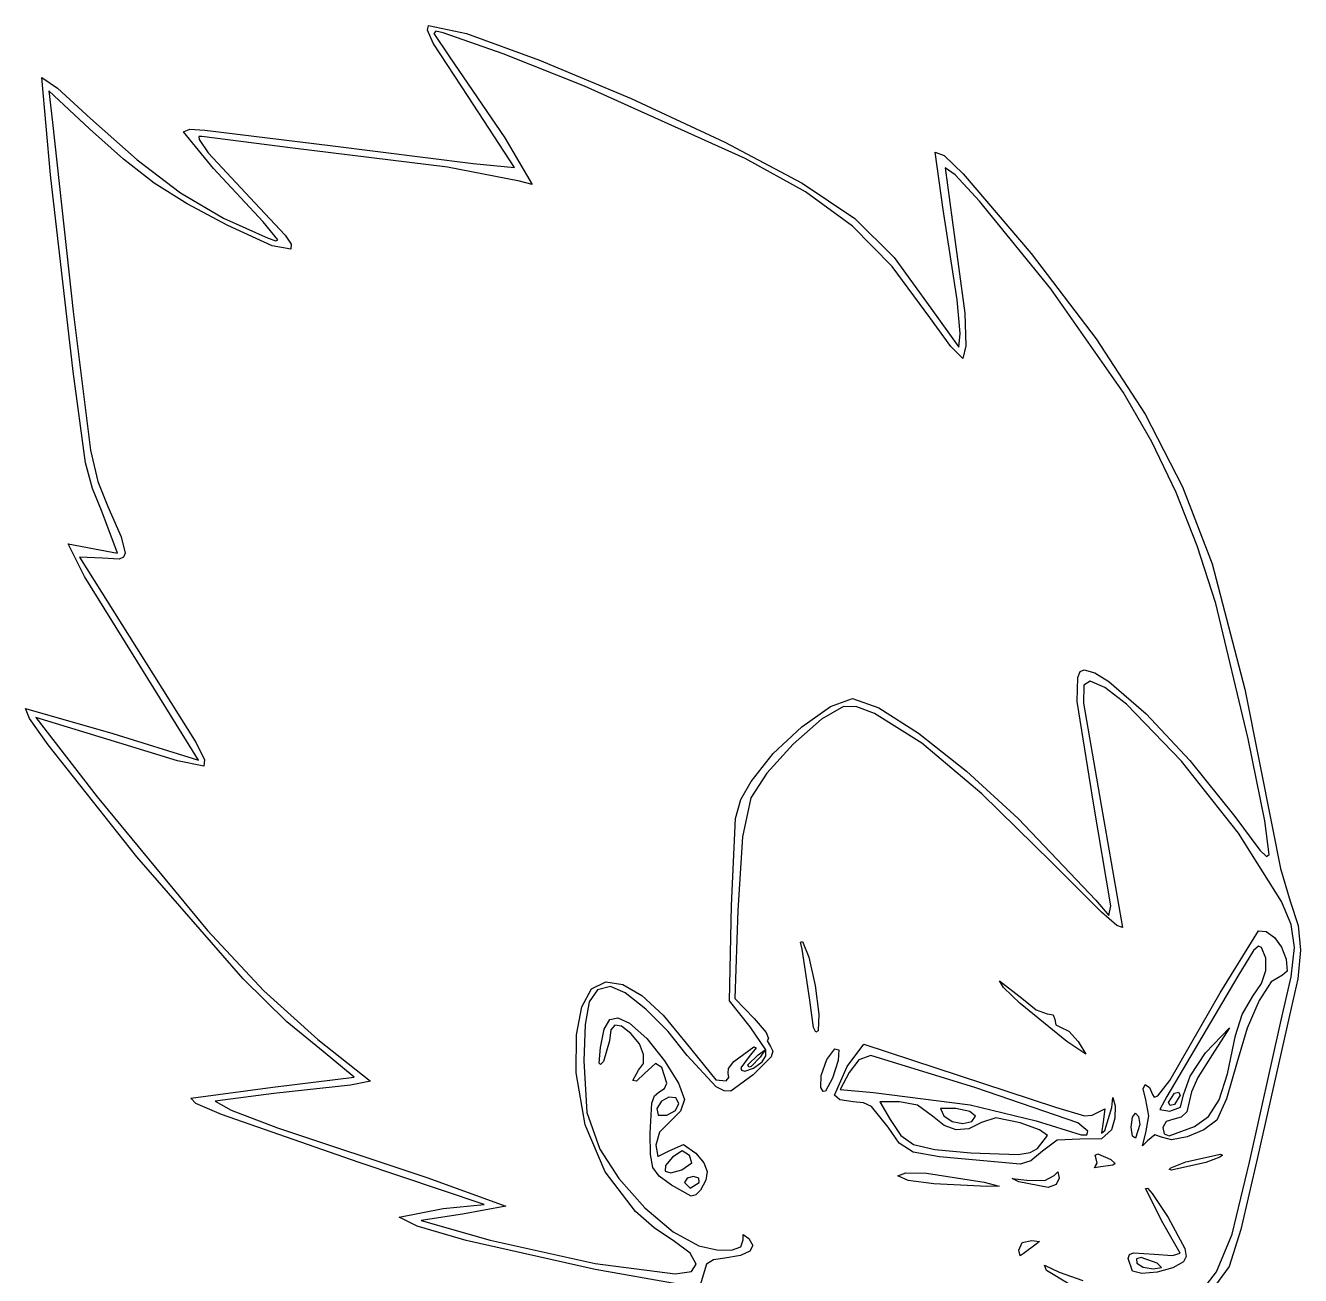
# Model space of a CAD drawing. Extents: x 3 to 76, y 7 to 112.
# Drawn here: x 3.3 to 61.9, y 55 to 112.4 of the extents above; entities that cross this region are included whole.
import ezdxf

# ---------------------------------------------------------------- set-up
doc = ezdxf.new("R2010")
doc.units = 0

msp = doc.modelspace()

# ---------------------------------------------------------------- linework, layer by layer
at = {"layer": 'Image'}
for p, q in [((21.788439, 112.183246), (21.841099, 112.40222)), ((22.061381, 111.592611), (21.788439, 112.183246)), ((21.841099, 112.40222), (23.589109, 112.032336)), ((22.171665, 112.137163), (22.092914, 112.038331)), ((22.092914, 112.038331), (22.808526, 110.959388)), ((22.509258, 112.060722), (22.171665, 112.137163)), ((25.273577, 111.098761), (22.509258, 112.060722)), ((23.589109, 112.032336), (26.943363, 110.816266)), ((23.669768, 109.143652), (22.061381, 111.592611)), ((22.808526, 110.959388), (25.352597, 107.243752)), ((29.003196, 109.610672), (25.273577, 111.098761)), ((26.943363, 110.816266), (31.147881, 109.052077)), ((4.487795, 105.543624), (4.093099, 110.014889)), ((4.093099, 110.014889), (4.803128, 109.517486)), ((4.803128, 109.517486), (6.326216, 108.137601)), ((36.380163, 106.294212), (29.003196, 109.610672)), ((6.277173, 107.653885), (4.41519, 109.405465)), ((4.41519, 109.405465), (4.577846, 107.950259)), ((25.798097, 105.878946), (23.669768, 109.143652)), ((31.147881, 109.052077), (35.446685, 107.037836)), ((4.577846, 107.950259), (5.525903, 99.27321)), ((6.326216, 108.137601), (8.458112, 106.228699)), ((7.83181, 106.25841), (6.277173, 107.653885)), ((10.588493, 107.521055), (10.876294, 107.638508)), ((11.970841, 105.833595), (10.588493, 107.521055)), ((10.876294, 107.638508), (11.575506, 107.594753)), ((11.42656, 107.297406), (11.294286, 107.298539)), ((11.294286, 107.298539), (11.306377, 107.166632)), ((11.306377, 107.166632), (11.725087, 106.551729)), ((15.610397, 106.763534), (11.42656, 107.297406)), ((11.575506, 107.594753), (17.325044, 106.892414)), ((25.352597, 107.243752), (26.607493, 105.100845)), ((22.722089, 105.888656), (15.610397, 106.763534)), ((17.325044, 106.892414), (23.894006, 106.067549)), ((35.446685, 107.037836), (38.994415, 105.164145)), ((45.475399, 103.95691), (45.111605, 106.583452)), ((45.111605, 106.583452), (45.525392, 106.426365)), ((9.246905, 105.167422), (7.83181, 106.25841)), ((8.458112, 106.228699), (10.455903, 104.723849)), ((11.725087, 106.551729), (13.870661, 104.25374)), ((23.894006, 106.067549), (25.798097, 105.878946)), ((39.152848, 104.760303), (36.380163, 106.294212)), ((45.525392, 106.426365), (46.399478, 105.594173)), ((5.524765, 96.506538), (4.487795, 105.543624)), ((14.252508, 103.378348), (11.970841, 105.833595)), ((26.01794, 105.252482), (22.722089, 105.888656)), ((46.028826, 105.538629), (45.561754, 105.861735)), ((45.561754, 105.861735), (45.88396, 103.481094)), ((47.144367, 104.332612), (46.028826, 105.538629)), ((46.399478, 105.594173), (49.510065, 101.924056)), ((10.764832, 104.211797), (9.246905, 105.167422)), ((26.607493, 105.100845), (26.01794, 105.252482)), ((38.994415, 105.164145), (41.425473, 103.53451)), ((10.455903, 104.723849), (12.427209, 103.550434)), ((13.870661, 104.25374), (15.25304, 102.778344)), ((41.316443, 103.181058), (39.152848, 104.760303)), ((50.422749, 100.299507), (47.144367, 104.332612)), ((12.627965, 103.222408), (10.764832, 104.211797)), ((46.121232, 99.809214), (45.475399, 103.95691)), ((12.427209, 103.550434), (14.479647, 102.635835)), ((14.660307, 102.286426), (12.627965, 103.222408)), ((14.928722, 102.559787), (14.252508, 103.378348)), ((43.132847, 101.330804), (41.316443, 103.181058)), ((41.425473, 103.53451), (43.231101, 101.753462)), ((45.88396, 103.481094), (46.465192, 99.185807)), ((14.479647, 102.635835), (14.835843, 102.515413)), ((14.835843, 102.515413), (14.928722, 102.559787)), ((15.25304, 102.778344), (15.529908, 102.352458)), ((15.525793, 102.130488), (14.660307, 102.286426)), ((15.529908, 102.352458), (15.525793, 102.130488)), ((49.510065, 101.924056), (52.497925, 98.003089)), ((44.863958, 98.983866), (43.132847, 101.330804)), ((43.231101, 101.753462), (44.90254, 99.425534)), ((53.741225, 95.555782), (50.422749, 100.299507)), ((46.256532, 98.250488), (46.121232, 99.809214)), ((5.525903, 99.27321), (6.315595, 92.901091)), ((45.825055, 97.65505), (44.863958, 98.983866)), ((44.90254, 99.425534), (46.198573, 97.631522)), ((46.465192, 99.185807), (46.519702, 97.684315)), ((46.198573, 97.631522), (46.256532, 98.250488)), ((52.497925, 98.003089), (54.751161, 94.543579)), ((46.378884, 97.102356), (45.825055, 97.65505)), ((46.519702, 97.684315), (46.378884, 97.102356)), ((6.090163, 92.32001), (5.524765, 96.506538)), ((55.050175, 93.277415), (53.741225, 95.555782)), ((54.751161, 94.543579), (56.463693, 91.213526)), ((56.172119, 90.955357), (55.050175, 93.277415)), ((6.315595, 92.901091), (6.660623, 91.453741)), ((6.410989, 91.130498), (6.090163, 92.32001)), ((6.660623, 91.453741), (7.124397, 90.313828)), ((6.859044, 90.050891), (6.410989, 91.130498)), ((57.141947, 88.510091), (56.172119, 90.955357)), ((56.463693, 91.213526), (57.829443, 87.680931)), ((7.124397, 90.313828), (7.737163, 88.920183)), ((7.562931, 88.172947), (6.859044, 90.050891)), ((6.048382, 87.0928), (5.301056, 88.590835)), ((5.301056, 88.590835), (6.497705, 88.366026)), ((7.737163, 88.920183), (7.911469, 88.166179)), ((57.994548, 85.8621), (57.141947, 88.510091)), ((6.879158, 87.943554), (5.820826, 87.983773)), ((5.820826, 87.983773), (8.428849, 83.813463)), ((6.497705, 88.366026), (7.562931, 88.172947)), ((7.63093, 87.893431), (6.879158, 87.943554)), ((7.82908, 87.979547), (7.63093, 87.893431)), ((7.911469, 88.166179), (7.82908, 87.979547)), ((57.829443, 87.680931), (59.328373, 81.925655)), ((8.197016, 83.613912), (6.048382, 87.0928)), ((59.48763, 79.639878), (57.994548, 85.8621)), ((8.428849, 83.813463), (11.168959, 79.461953)), ((11.275161, 78.656026), (8.197016, 83.613912)), ((51.659802, 82.463021), (51.772651, 82.728442)), ((51.772651, 82.728442), (51.950861, 82.814874)), ((51.950861, 82.814874), (52.43307, 82.672682)), ((52.43307, 82.672682), (53.089389, 82.267117)), ((51.632788, 81.358458), (51.659802, 82.463021)), ((51.941381, 82.0973), (51.919932, 81.279297)), ((52.217908, 82.285708), (51.941381, 82.0973)), ((52.903664, 82.00273), (52.217908, 82.285708)), ((53.894066, 81.225218), (52.903664, 82.00273)), ((53.089389, 82.267117), (54.795009, 80.79195)), ((40.306531, 81.125785), (41.305804, 81.491959)), ((41.305804, 81.491959), (42.525116, 81.069235)), ((59.328373, 81.925655), (60.600776, 75.538841)), ((3.521396, 80.574977), (3.336646, 81.036249)), ((3.336646, 81.036249), (7.342095, 79.882329)), ((38.991075, 80.197143), (40.306531, 81.125785)), ((40.904262, 81.1253), (39.885928, 80.536101)), ((41.512365, 81.106622), (40.904262, 81.1253)), ((42.325165, 80.809327), (41.512365, 81.106622)), ((44.489289, 79.435587), (42.325165, 80.809327)), ((42.525116, 81.069235), (44.343658, 79.905655)), ((52.391749, 76.597173), (51.632788, 81.358458)), ((51.919932, 81.279297), (52.784309, 76.23782)), ((56.415998, 78.615109), (53.894066, 81.225218)), ((4.378926, 79.360824), (3.521396, 80.574977)), ((7.617205, 79.451884), (3.8051, 80.620666)), ((3.8051, 80.620666), (6.631014, 76.973018)), ((39.885928, 80.536101), (38.585046, 79.393356)), ((54.795009, 80.79195), (56.809024, 78.641528)), ((7.342095, 79.882329), (11.275161, 78.656026)), ((37.669792, 78.960858), (38.991075, 80.197143)), ((44.343658, 79.905655), (46.544801, 78.158102)), ((60.249454, 75.87974), (59.48763, 79.639878)), ((8.456071, 74.215926), (4.378926, 79.360824)), ((10.317537, 78.632986), (7.617205, 79.451884)), ((11.168959, 79.461953), (11.552765, 78.678296)), ((38.585046, 79.393356), (37.3792, 78.068721)), ((47.245494, 77.117485), (44.489289, 79.435587)), ((11.530591, 78.382291), (10.317537, 78.632986)), ((11.552765, 78.678296), (11.530591, 78.382291)), ((36.65304, 77.671751), (37.669792, 78.960858)), ((59.038091, 75.312423), (56.415998, 78.615109)), ((56.809024, 78.641528), (58.872739, 76.068007)), ((37.3792, 78.068721), (36.645976, 76.933855)), ((46.544801, 78.158102), (48.911919, 75.983463)), ((36.190466, 76.852905), (36.65304, 77.671751)), ((6.631014, 76.973018), (11.691869, 70.841612)), ((35.941997, 75.979656), (36.190466, 76.852905)), ((36.645976, 76.933855), (36.259606, 75.145229)), ((50.44264, 73.968425), (47.245494, 77.117485)), ((53.177233, 71.966971), (52.391749, 76.597173)), ((52.784309, 76.23782), (53.710349, 70.965876)), ((35.760424, 71.988109), (35.941997, 75.979656)), ((48.911919, 75.983463), (52.481959, 72.231554)), ((58.872739, 76.068007), (60.017162, 74.530367)), ((60.451015, 74.32209), (60.249454, 75.87974)), ((60.600776, 75.538841), (60.97054, 73.679794)), ((36.259606, 75.145229), (36.047246, 71.754659)), ((61.014734, 72.174203), (59.038091, 75.312423)), ((60.017162, 74.530367), (60.318212, 74.232773)), ((13.330133, 68.618884), (8.456071, 74.215926)), ((52.750459, 71.674647), (50.44264, 73.968425)), ((60.318212, 74.232773), (60.451015, 74.32209)), ((60.97054, 73.679794), (61.414916, 72.182506)), ((52.481959, 72.231554), (53.079964, 71.524433)), ((61.460273, 71.111697), (61.014734, 72.174203)), ((61.414916, 72.182506), (61.769843, 71.059661)), ((35.66985, 67.601351), (35.760424, 71.988109)), ((36.047246, 71.754659), (35.906379, 67.705894)), ((53.452506, 71.072875), (52.750459, 71.674647)), ((53.079964, 71.524433), (53.177233, 71.966971)), ((11.691869, 70.841612), (14.278548, 68.05722)), ((53.710349, 70.965876), (53.452506, 71.072875)), ((61.607232, 70.058674), (61.460273, 71.111697)), ((61.769843, 71.059661), (61.8833, 69.934855)), ((38.92607, 70.302413), (39.013025, 70.328244)), ((39.002971, 69.982598), (38.92607, 70.302413)), ((39.013025, 70.328244), (39.312054, 69.607795)), ((58.197391, 67.979507), (59.94874, 70.827341)), ((59.94874, 70.827341), (60.30656, 70.793655)), ((60.30656, 70.793655), (60.682242, 70.519538)), ((60.682242, 70.519538), (61.010056, 70.072382)), ((39.350332, 67.640684), (39.002971, 69.982598)), ((59.721983, 69.918741), (59.000959, 68.737704)), ((59.950072, 70.115239), (59.721983, 69.918741)), ((60.099481, 70.060619), (59.950072, 70.115239)), ((60.291367, 69.558024), (60.099481, 70.060619)), ((61.010056, 70.072382), (61.224271, 69.519578)), ((61.454913, 68.70068), (61.607232, 70.058674)), ((61.8833, 69.934855), (61.754076, 68.620975)), ((39.312054, 69.607795), (39.595954, 68.312516)), ((60.285161, 68.995313), (60.291367, 69.558024)), ((61.224271, 69.519578), (61.271007, 68.967848)), ((15.343231, 66.639673), (13.330133, 68.618884)), ((48.246217, 68.222324), (48.067355, 68.527392)), ((48.067355, 68.527392), (49.080329, 67.733453)), ((59.000959, 68.737704), (55.740846, 63.205376)), ((60.086659, 68.405122), (60.285161, 68.995313)), ((61.057568, 68.790168), (60.543615, 68.476733)), ((61.002616, 66.723259), (61.454913, 68.70068)), ((61.271007, 68.967848), (61.057568, 68.790168)), ((61.754076, 68.620975), (61.380962, 66.930906)), ((14.278548, 68.05722), (16.758875, 65.824796)), ((28.875552, 67.336969), (29.321856, 68.14959)), ((29.600524, 68.10657), (29.223975, 67.56117)), ((29.321856, 68.14959), (29.980119, 68.480373)), ((30.200771, 68.262809), (29.600524, 68.10657)), ((29.980119, 68.480373), (30.75993, 68.363075)), ((30.867347, 67.970923), (30.200771, 68.262809)), ((30.75993, 68.363075), (31.641634, 67.849928)), ((31.817067, 67.220788), (30.867347, 67.970923)), ((39.595954, 68.312516), (39.767309, 67.00035)), ((49.011303, 67.481001), (48.246217, 68.222324)), ((55.890431, 63.945173), (58.197391, 67.979507)), ((59.701654, 67.82009), (60.086659, 68.405122)), ((60.543615, 68.476733), (59.983042, 67.624361)), ((28.643457, 66.049472), (28.875552, 67.336969)), ((29.223975, 67.56117), (29.029975, 66.511583)), ((31.641634, 67.849928), (32.615162, 66.948607)), ((36.607923, 66.417866), (35.66985, 67.601351)), ((35.906379, 67.705894), (36.790486, 66.793728)), ((39.35034, 67.640684), (39.350332, 67.640684)), ((39.521999, 66.387028), (39.35034, 67.640684)), ((51.149479, 65.732882), (49.011303, 67.481001)), ((49.080329, 67.733453), (49.738948, 67.19222)), ((59.20766, 66.980998), (59.701654, 67.82009)), ((59.983042, 67.624361), (59.440562, 66.357388)), ((29.909084, 66.304292), (30.165943, 66.749324)), ((30.165943, 66.749324), (30.542962, 66.82864)), ((30.542962, 66.82864), (31.078456, 66.573933)), ((32.840109, 66.200687), (31.817067, 67.220788)), ((32.615162, 66.948607), (33.670444, 65.666792)), ((36.790486, 66.793728), (37.351262, 66.14951)), ((39.767309, 67.00035), (39.728704, 66.229243)), ((49.738948, 67.19222), (50.254308, 67.005849)), ((50.254308, 67.005849), (50.526796, 66.955548)), ((50.526796, 66.955548), (50.601499, 66.741457)), ((58.895199, 66.013853), (59.20766, 66.980998)), ((61.380962, 66.930906), (59.913016, 60.404802)), ((16.998679, 65.285107), (15.343231, 66.639673)), ((29.029975, 66.511583), (28.977382, 64.842785)), ((29.73407, 65.461851), (29.909084, 66.304292)), ((30.219532, 66.273446), (30.158411, 65.771318)), ((30.398055, 66.494444), (30.219532, 66.273446)), ((30.700908, 66.43666), (30.398055, 66.494444)), ((31.135019, 66.102444), (30.700908, 66.43666)), ((31.078456, 66.573933), (31.860726, 65.867989)), ((33.726649, 65.098902), (32.840109, 66.200687)), ((37.324861, 65.360922), (36.607923, 66.417866)), ((39.621328, 66.169818), (39.521999, 66.387028)), ((39.728704, 66.229243), (39.621328, 66.169818)), ((50.601499, 66.741457), (50.651935, 66.505437)), ((50.651935, 66.505437), (50.866082, 66.402415)), ((50.866082, 66.402415), (51.2393, 66.20468)), ((51.2393, 66.20468), (51.672181, 65.740957)), ((57.52494, 65.210704), (58.61643, 66.371606)), ((58.61643, 66.371606), (57.83392, 65.11851)), ((59.440562, 66.357388), (58.980887, 64.80015)), ((59.537207, 60.193027), (61.002616, 66.723259)), ((16.758875, 65.824796), (19.176517, 63.917708)), ((28.62782, 64.294064), (28.643457, 66.049472)), ((30.158411, 65.771318), (29.871915, 64.82323)), ((31.523946, 65.626404), (31.135019, 66.102444)), ((31.721164, 65.144446), (31.523946, 65.626404)), ((31.860726, 65.867989), (32.68072, 64.853659)), ((33.670444, 65.666792), (35.043111, 63.980792)), ((37.351262, 66.14951), (37.458, 65.881562)), ((37.458, 65.881562), (37.394896, 65.773284)), ((37.394896, 65.773284), (37.547325, 65.512956)), ((41.067106, 64.595144), (41.829302, 65.616979)), ((41.829302, 65.616979), (50.626954, 62.723404)), ((52.026976, 65.157494), (51.149479, 65.732888)), ((51.149479, 65.732888), (51.149479, 65.732882)), ((51.672181, 65.740957), (52.026976, 65.157494)), ((58.53602, 64.251436), (58.895199, 66.013853)), ((18.42128, 64.10634), (16.998679, 65.285107)), ((29.68277, 64.739295), (29.73407, 65.461851)), ((31.712899, 64.722465), (31.721164, 65.144446)), ((35.053522, 63.65938), (33.726649, 65.098902)), ((35.866122, 64.815184), (36.777037, 65.487108)), ((36.573906, 65.042284), (36.189109, 64.524232)), ((36.512454, 64.658543), (36.975474, 65.121563)), ((36.881078, 65.44521), (36.573906, 65.042284)), ((37.07537, 65.021667), (36.664296, 64.593171)), ((37.571406, 65.029645), (36.754963, 64.204259)), ((36.777037, 65.487108), (36.881078, 65.44521)), ((36.975474, 65.121563), (37.306204, 65.352397)), ((37.306204, 65.352397), (37.07537, 65.021667)), ((37.160418, 64.808321), (37.335629, 65.071635)), ((37.335629, 65.071635), (37.324861, 65.360922)), ((37.547325, 65.512956), (37.649786, 65.28987)), ((37.649786, 65.28987), (37.571406, 65.029645)), ((40.139032, 64.906137), (40.49357, 65.400989)), ((40.49357, 65.400989), (40.677653, 65.348404)), ((40.677653, 65.348404), (40.656925, 64.861787)), ((42.146117, 65.087813), (41.602046, 64.890505)), ((46.967962, 63.616414), (42.146117, 65.087813)), ((56.816412, 64.149068), (57.52494, 65.210704)), ((57.83392, 65.11851), (57.163989, 64.08664)), ((28.977382, 64.842785), (29.106885, 62.476066)), ((29.745657, 64.688001), (29.68277, 64.739295)), ((29.871915, 64.82323), (29.745657, 64.688001)), ((31.229597, 63.94772), (31.485377, 64.426355)), ((31.485377, 64.426355), (31.712899, 64.722465)), ((32.259382, 64.730998), (31.777146, 64.279933)), ((32.558041, 64.544516), (32.259382, 64.730998)), ((32.786567, 63.82872), (32.558041, 64.544516)), ((32.68072, 64.853659), (33.328839, 63.822914)), ((35.596968, 64.276985), (35.62383, 64.501174)), ((35.62383, 64.501174), (35.866122, 64.815184)), ((36.189109, 64.524232), (36.213092, 64.414872)), ((36.213092, 64.414872), (36.374368, 64.382257)), ((36.374368, 64.382257), (36.770465, 64.507414)), ((36.551804, 64.561435), (36.512454, 64.658543)), ((36.512454, 64.658543), (36.512454, 64.658543)), ((36.664296, 64.593171), (36.551804, 64.561435)), ((36.770465, 64.507414), (37.160418, 64.808321)), ((39.872464, 64.181114), (40.139032, 64.906137)), ((40.656925, 64.861787), (40.39703, 64.054545)), ((40.481199, 63.265855), (41.067106, 64.595144)), ((41.602046, 64.890505), (41.152316, 64.312744)), ((58.980887, 64.80015), (58.485736, 63.106894)), ((14.689571, 63.637821), (18.42128, 64.10634)), ((19.176517, 63.917708), (18.253352, 63.727182)), ((29.029372, 61.910429), (28.62782, 64.294064)), ((31.39407, 63.915323), (31.229597, 63.94772)), ((31.777146, 64.279933), (31.39407, 63.915323)), ((32.673984, 63.576576), (32.786567, 63.82872)), ((33.328839, 63.822914), (33.595482, 63.067724)), ((35.043111, 63.980792), (35.503992, 63.936484)), ((35.503992, 63.936484), (35.63006, 64.076596)), ((35.63006, 64.076596), (35.596968, 64.276985)), ((36.754963, 64.204259), (35.73017, 63.462365)), ((39.860442, 63.621949), (39.872464, 64.181114)), ((40.39703, 64.054545), (40.07067, 63.452883)), ((41.152316, 64.312744), (40.751513, 63.537677)), ((55.327116, 63.237018), (55.890431, 63.945173)), ((56.515043, 63.292477), (56.816412, 64.149068)), ((57.163989, 64.08664), (56.885345, 63.420361)), ((58.142362, 63.054366), (58.53602, 64.251436)), ((10.927436, 63.138876), (14.689571, 63.637821)), ((14.744802, 63.351707), (12.052218, 62.993303)), ((18.253352, 63.727182), (14.744802, 63.351707)), ((32.101826, 62.907879), (32.224357, 63.244824)), ((32.224357, 63.244824), (32.411417, 63.404634)), ((32.411417, 63.404634), (32.673984, 63.576576)), ((35.413136, 63.464263), (35.053522, 63.65938)), ((35.73017, 63.462365), (35.413136, 63.464263)), ((39.959716, 63.44807), (39.860442, 63.621949)), ((39.860442, 63.621949), (39.860442, 63.621949)), ((40.07067, 63.452883), (39.959716, 63.44807)), ((40.733793, 63.05758), (40.481199, 63.265855)), ((40.751513, 63.537677), (42.27, 63.38933)), ((42.27, 63.38933), (46.716214, 62.829655)), ((51.659831, 61.998058), (46.967962, 63.616414)), ((54.663665, 63.560965), (54.75583, 63.764898)), ((54.785596, 63.05894), (54.663665, 63.560965)), ((54.75583, 63.764898), (54.952741, 63.628886)), ((54.952741, 63.628886), (55.091062, 63.301878)), ((55.091062, 63.301878), (55.171284, 63.177493)), ((55.171284, 63.177493), (55.327116, 63.237018)), ((55.827013, 62.93992), (56.091596, 63.368023)), ((56.091596, 63.368023), (56.278458, 63.405789)), ((56.356179, 63.266961), (56.091596, 62.838857)), ((56.278458, 63.405789), (56.356179, 63.266961)), ((56.366982, 62.719423), (56.515043, 63.292477)), ((56.885345, 63.420361), (56.662606, 62.514184)), ((11.157213, 62.886742), (10.927436, 63.138876)), ((12.339363, 62.379348), (11.157213, 62.886742)), ((12.052218, 62.993303), (12.783768, 62.590364)), ((32.014543, 61.533786), (32.101826, 62.907879)), ((32.534833, 63.002099), (32.332905, 62.658123)), ((32.332905, 62.658123), (32.38697, 62.347068)), ((32.875152, 63.179535), (32.534833, 63.002099)), ((33.195485, 63.154014), (32.875152, 63.179535)), ((33.17749, 62.575084), (33.337458, 62.889118)), ((33.337458, 62.889118), (33.195485, 63.154014)), ((33.337458, 62.889118), (33.337458, 62.889118)), ((33.595482, 63.067724), (33.40801, 62.541031)), ((41.341094, 62.970675), (40.733793, 63.05758)), ((41.810483, 62.927034), (41.341094, 62.970675)), ((42.17933, 62.756827), (41.810483, 62.927034)), ((42.941895, 61.79743), (42.17933, 62.756827)), ((43.462825, 62.97116), (42.567947, 62.97116)), ((42.567947, 62.97116), (43.045924, 62.157069)), ((44.291153, 62.81019), (43.462825, 62.97116)), ((44.97911, 62.309702), (44.291153, 62.81019)), ((46.054222, 62.660865), (45.353285, 62.66245)), ((45.353285, 62.66245), (45.501905, 62.31737)), ((46.696387, 62.521989), (46.054222, 62.660865)), ((46.716214, 62.829655), (49.741604, 62.088455)), ((50.626954, 62.723404), (51.959671, 62.327144)), ((52.58907, 62.496858), (52.902823, 62.646475)), ((52.902823, 62.646475), (52.820159, 62.045108)), ((52.904511, 61.648234), (53.213163, 62.706566)), ((53.213163, 62.706566), (53.264683, 63.172685)), ((53.264683, 63.172685), (53.366119, 62.786359)), ((53.366119, 62.786359), (53.363069, 62.220904)), ((54.921408, 62.326098), (54.785596, 63.05894)), ((55.740846, 63.205376), (55.424225, 62.609241)), ((55.904734, 62.801092), (55.827013, 62.93992)), ((55.827013, 62.93992), (55.827013, 62.93992)), ((55.886179, 62.543919), (56.366982, 62.719423)), ((56.091596, 62.838857), (55.904734, 62.801092)), ((57.655478, 62.291908), (58.142362, 63.054366)), ((58.485736, 63.106894), (58.034712, 62.13181)), ((18.61857, 60.193729), (12.339363, 62.379348)), ((12.783768, 62.590364), (14.905764, 61.778231)), ((29.106885, 62.476066), (29.71669, 60.798452)), ((32.38697, 62.347068), (32.792885, 62.36129)), ((32.940584, 62.06944), (32.454758, 61.575482)), ((32.792885, 62.36129), (33.17749, 62.575084)), ((33.40801, 62.541031), (32.940584, 62.06944)), ((43.045924, 62.157069), (43.538372, 61.424268)), ((45.514193, 61.875154), (44.97911, 62.309702)), ((45.501905, 62.31737), (45.889009, 62.061431)), ((45.889009, 62.061431), (46.37379, 61.97425)), ((46.963483, 62.309691), (46.696387, 62.521989)), ((46.788022, 62.056711), (46.963483, 62.309697)), ((46.963483, 62.309697), (46.963483, 62.309691)), ((47.891451, 62.237623), (47.235339, 62.009683)), ((49.014001, 62.001667), (47.891451, 62.237623)), ((49.741604, 62.088455), (51.804905, 61.451536)), ((51.959671, 62.327144), (52.317557, 62.346419)), ((52.317557, 62.346419), (52.58907, 62.496858)), ((53.363069, 62.220904), (53.197225, 61.678209)), ((54.107224, 61.805791), (54.165514, 62.255101)), ((54.165514, 62.255101), (54.305661, 62.441983)), ((54.305661, 62.441983), (54.445807, 62.291128)), ((54.445807, 62.291128), (54.504098, 61.928433)), ((54.782685, 61.537588), (54.921408, 62.326098)), ((55.424225, 62.609241), (55.886179, 62.543919)), ((55.709558, 62.060818), (55.56243, 61.780525)), ((56.063288, 62.1774), (55.709558, 62.060818)), ((56.40356, 62.264852), (56.063288, 62.1774)), ((56.662606, 62.514184), (56.40356, 62.264852)), ((57.016618, 61.833326), (57.655478, 62.291908)), ((58.034712, 62.13181), (57.437158, 61.680063)), ((14.905764, 61.778231), (21.761952, 59.489067)), ((29.959104, 59.750553), (29.029372, 61.910429)), ((32.032401, 60.540342), (32.014543, 61.533786)), ((32.454758, 61.575482), (32.279126, 60.974577)), ((43.457534, 61.066873), (42.941895, 61.79743)), ((46.073846, 61.679604), (45.514193, 61.875154)), ((46.650188, 61.724098), (46.073846, 61.679604)), ((46.37379, 61.97425), (46.788022, 62.056711)), ((47.235339, 62.009683), (46.650188, 61.724098)), ((49.901594, 61.677422), (49.014001, 62.001667)), ((50.27077, 61.416652), (49.901594, 61.677422)), ((52.122851, 61.617376), (51.659831, 61.998058)), ((52.078035, 61.454688), (52.122851, 61.617376)), ((52.122851, 61.617376), (52.122851, 61.617376)), ((52.820159, 62.045108), (52.738842, 61.52194)), ((52.738842, 61.52194), (52.904511, 61.648234)), ((53.197225, 61.678209), (52.744558, 61.272454)), ((54.165514, 61.392506), (54.107224, 61.805791)), ((54.107224, 61.805791), (54.107224, 61.805791)), ((54.504098, 61.928433), (54.305661, 61.29224)), ((54.622939, 60.950279), (54.782685, 61.537588)), ((54.782685, 61.537588), (54.782685, 61.537588)), ((55.56243, 61.780525), (55.626566, 61.495467)), ((55.626566, 61.495467), (55.854642, 61.407953)), ((55.854642, 61.407953), (57.016618, 61.833326)), ((57.437158, 61.680063), (56.676791, 61.355864)), ((57.016618, 61.833326), (57.016618, 61.833326)), ((32.279126, 60.974577), (32.367448, 60.46183)), ((32.9222, 60.734478), (33.550997, 61.011037)), ((33.550997, 61.011037), (34.112824, 60.608285)), ((44.100744, 60.661683), (43.457534, 61.066873)), ((43.538372, 61.424268), (44.119948, 61.007689)), ((44.119948, 61.007689), (45.088419, 60.784418)), ((49.80775, 60.817732), (50.27077, 61.416663)), ((50.70731, 61.202716), (50.037072, 60.700826)), ((50.27077, 61.416663), (50.27077, 61.416652)), ((51.754541, 61.246319), (50.70731, 61.202716)), ((52.744558, 61.272454), (51.754541, 61.246319)), ((51.804905, 61.451536), (52.078035, 61.454688)), ((54.305661, 61.29224), (54.165514, 61.392506)), ((54.860899, 61.176006), (54.622939, 60.950279)), ((55.195147, 61.457953), (54.860899, 61.176006)), ((55.494361, 61.345887), (55.195147, 61.457953)), ((55.960297, 61.223158), (55.494361, 61.345887)), ((56.676791, 61.355864), (55.960297, 61.223158)), ((29.71669, 60.798452), (30.587064, 59.440632)), ((32.144848, 59.952313), (32.032401, 60.540342)), ((32.367448, 60.46183), (32.9222, 60.734478)), ((33.041178, 60.428924), (32.72162, 60.03853)), ((33.491931, 60.719242), (33.041178, 60.428924)), ((33.826619, 60.505812), (33.491931, 60.719242)), ((33.931722, 60.157334), (33.826619, 60.505812)), ((33.826619, 60.505812), (33.826619, 60.505812)), ((34.112824, 60.608285), (34.478021, 60.168022)), ((45.302218, 60.434129), (44.100744, 60.661683)), ((45.088419, 60.784418), (46.741548, 60.631539)), ((47.492649, 60.236477), (45.302218, 60.434129)), ((46.741548, 60.631539), (48.922037, 60.549028)), ((48.922037, 60.549028), (49.46638, 60.635813)), ((49.46638, 60.635813), (49.80775, 60.817732)), ((50.037072, 60.700826), (49.507481, 60.261828)), ((52.458227, 60.523194), (52.58144, 60.576968)), ((52.505758, 60.347917), (52.458227, 60.523194)), ((52.552607, 60.144255), (52.505758, 60.347917)), ((52.58144, 60.576968), (53.181183, 60.325322)), ((53.181183, 60.325322), (53.376963, 60.140746)), ((56.620762, 60.206712), (58.20826, 60.558144)), ((58.179703, 60.431714), (57.53516, 60.185151)), ((58.295374, 60.517798), (58.179703, 60.431714)), ((58.20826, 60.558144), (58.295374, 60.517798)), ((59.913016, 60.404802), (59.143434, 57.100701)), ((24.404865, 58.246927), (18.61857, 60.193729)), ((31.350994, 57.927698), (29.959104, 59.750553)), ((32.440188, 59.556691), (32.144848, 59.952313)), ((32.72162, 60.03853), (32.711712, 59.779584)), ((32.711712, 59.779584), (32.975525, 59.699992)), ((32.975525, 59.699992), (33.477131, 59.847657)), ((33.477131, 59.847657), (33.931722, 60.157334)), ((34.478021, 60.168022), (34.632539, 59.765516)), ((34.632539, 59.765516), (34.581404, 59.361553)), ((49.01575, 60.105212), (47.492649, 60.236477)), ((47.492649, 60.236477), (47.492649, 60.236477)), ((49.507481, 60.261828), (49.01575, 60.105212)), ((50.569942, 59.578478), (50.744936, 59.753424)), ((50.744936, 59.753424), (50.795885, 59.465424)), ((52.417425, 59.941767), (52.455228, 59.994408)), ((52.607511, 59.971812), (52.417425, 59.941767)), ((52.455228, 59.994408), (52.552607, 60.144255)), ((52.455228, 59.994408), (52.455228, 59.994408)), ((53.268969, 60.064789), (52.607511, 59.971812)), ((53.376963, 60.140746), (53.268969, 60.064789)), ((55.847787, 59.862819), (55.935327, 59.942577)), ((55.959305, 59.834187), (55.847787, 59.862819)), ((55.935327, 59.942577), (56.620762, 60.206712)), ((57.53516, 60.185151), (55.959305, 59.834187)), ((56.620762, 60.206712), (56.620762, 60.206712)), ((58.745985, 56.891963), (59.537207, 60.193027)), ((21.761952, 59.489067), (25.399968, 58.168859)), ((30.587064, 59.440632), (31.782295, 58.102988)), ((33.006729, 59.140469), (32.440188, 59.556691)), ((33.898055, 58.637397), (33.006729, 59.140469)), ((33.006729, 59.140469), (33.006729, 59.140469)), ((33.72321, 59.453849), (33.602041, 59.266987)), ((33.602041, 59.266987), (33.851008, 59.002404)), ((34.014531, 59.53157), (33.72321, 59.453849)), ((33.851008, 59.002404), (34.263499, 59.266987)), ((34.257819, 59.453849), (34.014531, 59.53157)), ((34.263499, 59.266987), (34.257819, 59.453849)), ((34.263499, 59.266987), (34.263499, 59.266987)), ((34.581404, 59.361553), (34.329644, 58.916917)), ((43.391612, 59.570173), (43.759758, 59.705546)), ((43.873662, 59.345875), (43.391612, 59.570173)), ((43.759758, 59.705546), (44.704064, 59.689561)), ((45.045256, 59.198301), (43.873662, 59.345875)), ((44.704064, 59.689561), (47.360357, 59.274985)), ((47.492649, 59.080467), (45.045256, 59.198301)), ((45.045256, 59.198301), (45.045256, 59.198301)), ((47.360357, 59.274985), (48.04058, 59.091204)), ((48.947855, 59.287651), (48.642852, 59.440464)), ((48.642852, 59.440464), (49.317223, 59.374331)), ((50.300123, 59.035776), (48.947855, 59.287651)), ((48.947855, 59.287651), (48.947855, 59.287651)), ((49.317223, 59.374331), (50.149753, 59.350046)), ((50.149753, 59.350046), (50.569942, 59.578478)), ((50.668975, 59.166748), (50.300123, 59.035776)), ((50.795885, 59.465424), (50.668975, 59.166748)), ((34.122939, 58.687508), (33.898055, 58.637397)), ((34.329644, 58.916917), (34.122939, 58.687508)), ((48.04058, 59.091204), (47.492649, 59.080467)), ((54.769813, 58.984219), (54.851239, 58.99699)), ((55.56243, 57.414906), (54.769813, 58.984219)), ((54.851239, 58.99699), (55.073668, 58.751823)), ((55.073668, 58.751823), (55.805685, 57.661304)), ((20.502592, 57.675298), (22.515298, 58.060735)), ((22.515298, 58.060735), (24.404865, 58.246927)), ((25.399968, 58.168859), (23.403699, 57.802155)), ((31.782295, 58.102988), (33.079835, 57.003131)), ((21.320118, 57.262011), (20.502592, 57.675298)), ((23.403699, 57.802155), (21.500079, 57.522438)), ((21.500079, 57.522438), (24.67607, 56.613895)), ((32.199616, 57.178047), (31.350994, 57.927698)), ((56.355047, 56.009634), (55.56243, 57.414906)), ((55.805685, 57.661304), (56.56979, 56.232052)), ((23.569747, 56.594185), (21.320118, 57.262011)), ((33.139021, 56.555122), (32.199616, 57.178047)), ((33.079835, 57.003131), (34.257141, 56.358672)), ((36.295118, 56.627438), (36.294082, 56.874242)), ((36.294082, 56.874242), (36.546471, 56.687303)), ((58.023089, 55.16595), (58.745985, 56.891963)), ((59.143434, 57.100701), (58.608225, 55.398117)), ((29.501005, 55.26283), (23.569747, 56.594185)), ((24.67607, 56.613895), (29.501005, 55.547966)), ((33.851283, 56.017156), (33.139021, 56.555122)), ((34.257141, 56.358672), (35.082726, 56.165064)), ((35.755385, 56.152945), (36.188416, 56.310881)), ((36.188416, 56.310881), (36.295118, 56.627438)), ((36.546471, 56.687303), (36.730399, 56.368485)), ((36.730399, 56.368485), (36.599231, 56.102363)), ((48.951906, 56.158137), (49.096531, 56.501118)), ((49.096531, 56.501118), (49.543167, 56.600268)), ((49.741604, 56.428305), (49.150343, 55.986174)), ((49.543167, 56.600268), (49.891, 56.546904)), ((49.891, 56.546904), (49.741604, 56.428305)), ((56.56979, 56.232052), (56.631435, 55.862211)), ((34.131207, 55.514105), (33.851283, 56.017156)), ((34.926698, 55.702073), (34.614195, 55.505059)), ((35.454122, 55.780127), (34.926698, 55.702073)), ((35.082726, 56.165064), (35.755385, 56.152945)), ((36.168596, 55.901918), (35.454122, 55.780127)), ((36.599231, 56.102363), (36.168596, 55.901918)), ((49.007099, 55.897732), (48.951906, 56.158137)), ((48.951906, 56.158137), (48.951906, 56.158137)), ((49.150343, 55.986174), (49.007099, 55.897732)), ((53.974932, 55.769255), (54.028107, 55.949251)), ((54.173369, 55.186786), (53.974932, 55.769255)), ((54.028107, 55.949251), (54.215951, 56.038437)), ((54.215951, 56.038437), (55.165556, 55.973529)), ((54.561282, 55.815473), (54.355367, 55.752311)), ((54.355367, 55.752311), (54.371807, 55.562825)), ((55.297847, 55.562825), (54.561282, 55.815473)), ((55.165556, 55.973529), (56.0061, 55.910485)), ((56.0061, 55.910485), (56.355047, 56.009634)), ((56.514963, 55.620097), (56.022968, 55.341156)), ((56.631435, 55.862211), (56.514963, 55.620097)), ((29.501005, 55.547966), (33.169577, 55.059042)), ((33.301845, 54.59602), (29.501005, 55.26283)), ((33.169577, 55.059042), (33.915289, 55.169113)), ((33.915289, 55.169113), (34.131207, 55.514105)), ((34.131207, 55.514105), (34.131207, 55.514105)), ((34.614195, 55.505059), (34.222866, 54.23991)), ((50.225788, 55.22037), (50.122428, 55.466017)), ((50.122428, 55.466017), (50.799936, 55.150586)), ((51.26613, 54.596583), (50.225788, 55.22037)), ((50.799936, 55.150586), (51.881419, 54.75916)), ((54.602365, 55.078274), (54.173369, 55.186786)), ((54.173369, 55.186786), (54.173369, 55.186786)), ((54.371807, 55.562825), (54.65758, 55.377153)), ((55.302166, 55.14514), (54.602365, 55.078274)), ((54.65758, 55.377153), (55.115025, 55.302293)), ((55.115025, 55.302293), (55.504163, 55.355606)), ((55.504163, 55.355606), (55.297847, 55.562825)), ((55.297847, 55.562825), (55.297847, 55.562825)), ((56.022968, 55.341156), (55.302166, 55.14514)), ((55.65482, 52.064775), (58.023089, 55.16595)), ((58.608225, 55.398117), (56.984563, 53.186788))]:
    msp.add_line(p, q, dxfattribs=at)

doc.saveas('drawing.dxf')
